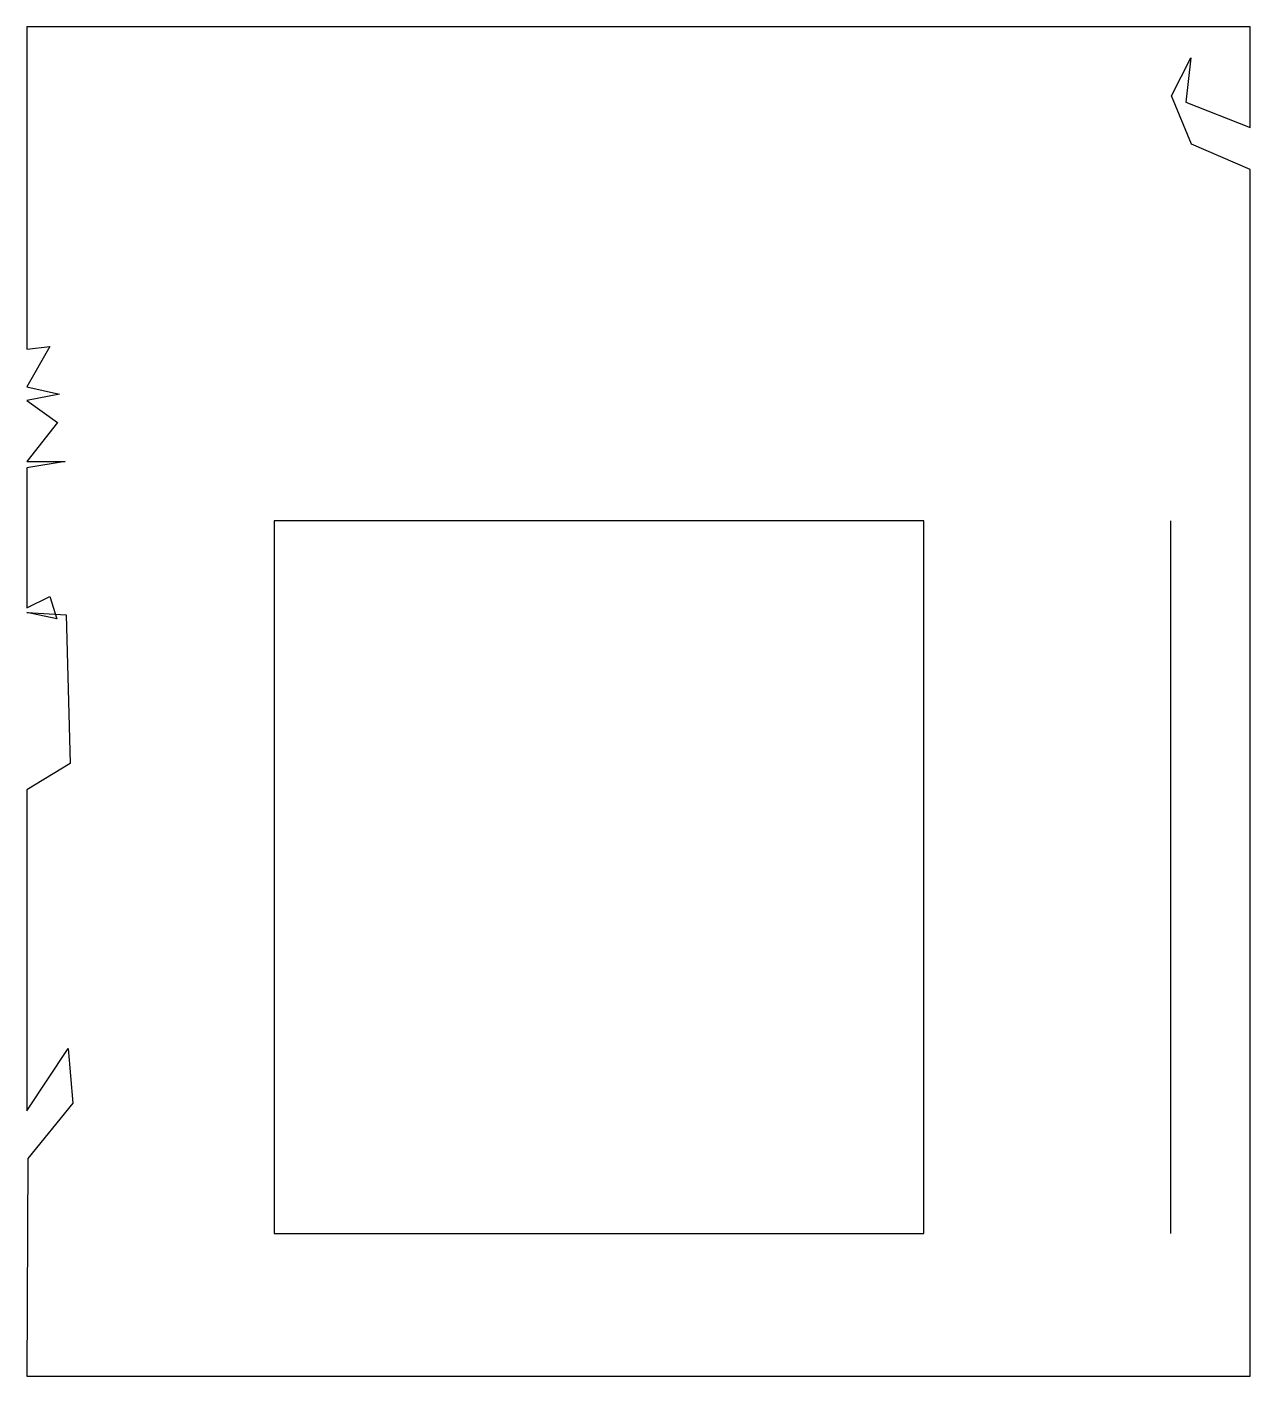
# Model space of a CAD drawing. Header units: metres. Extents: x 0 to 232, y -27 to 229.
import ezdxf

# ---------------------------------------------------------------- set-up
doc = ezdxf.new("R2010")
doc.units = ezdxf.units.M
doc.layers.add('CUT', color=1, linetype='Continuous')
doc.layers.add('SCORE', color=3, linetype='Continuous')

msp = doc.modelspace()

# ---------------------------------------------------------------- linework, layer by layer
at = {"layer": 'CUT'}
for p, q in [((0, 228.56), (0, 167.56)), ((231.56, 228.56), (0, 228.56)), ((231.56, 209.53), (231.56, 228.56)), ((216.7, 215.52), (220.33, 222.71)), ((220.33, 222.71), (219.42, 214.32)), ((220.51, 206.38), (216.7, 215.52)), ((219.42, 214.32), (231.56, 209.53)), ((231.56, 201.58), (220.51, 206.38)), ((231.56, -26.98), (231.56, 201.58)), ((0, 167.56), (4.35, 168.01)), ((4.35, 168.01), (0, 160.37)), ((0, 160.37), (6.16, 159.02)), ((6.16, 159.02), (0, 157.82)), ((0, 157.82), (5.8, 153.62)), ((5.8, 153.62), (0, 146.28)), ((0, 146.28), (7.25, 146.28)), ((7.25, 146.28), (0, 145.08)), ((0, 145.08), (0, 118.55)), ((0, 118.55), (4.35, 120.65)), ((4.35, 120.65), (5.62, 116.45)), ((5.62, 116.45), (0, 117.65)), ((0, 117.65), (7.43, 117.2)), ((7.43, 117.2), (8.15, 89.03)), ((8.15, 89.03), (0, 84.08)), ((0, 84.08), (0, 23.23)), ((0, 23.23), (7.79, 35.07)), ((7.79, 35.07), (8.7, 24.73)), ((8.7, 24.73), (0.18, 14.24)), ((0.18, 14.24), (0, -26.98)), ((0, -26.98), (231.56, -26.98))]:
    msp.add_line(p, q, dxfattribs=at)
at = {"layer": 'SCORE'}
for p, q in [((169.78, 135), (46.78, 135)), ((46.78, 135), (46.78, 0)), ((169.78, 0), (169.78, 135)), ((216.56, 0), (216.56, 135)), ((46.78, 0), (169.78, 0))]:
    msp.add_line(p, q, dxfattribs=at)

doc.saveas('drawing.dxf')
